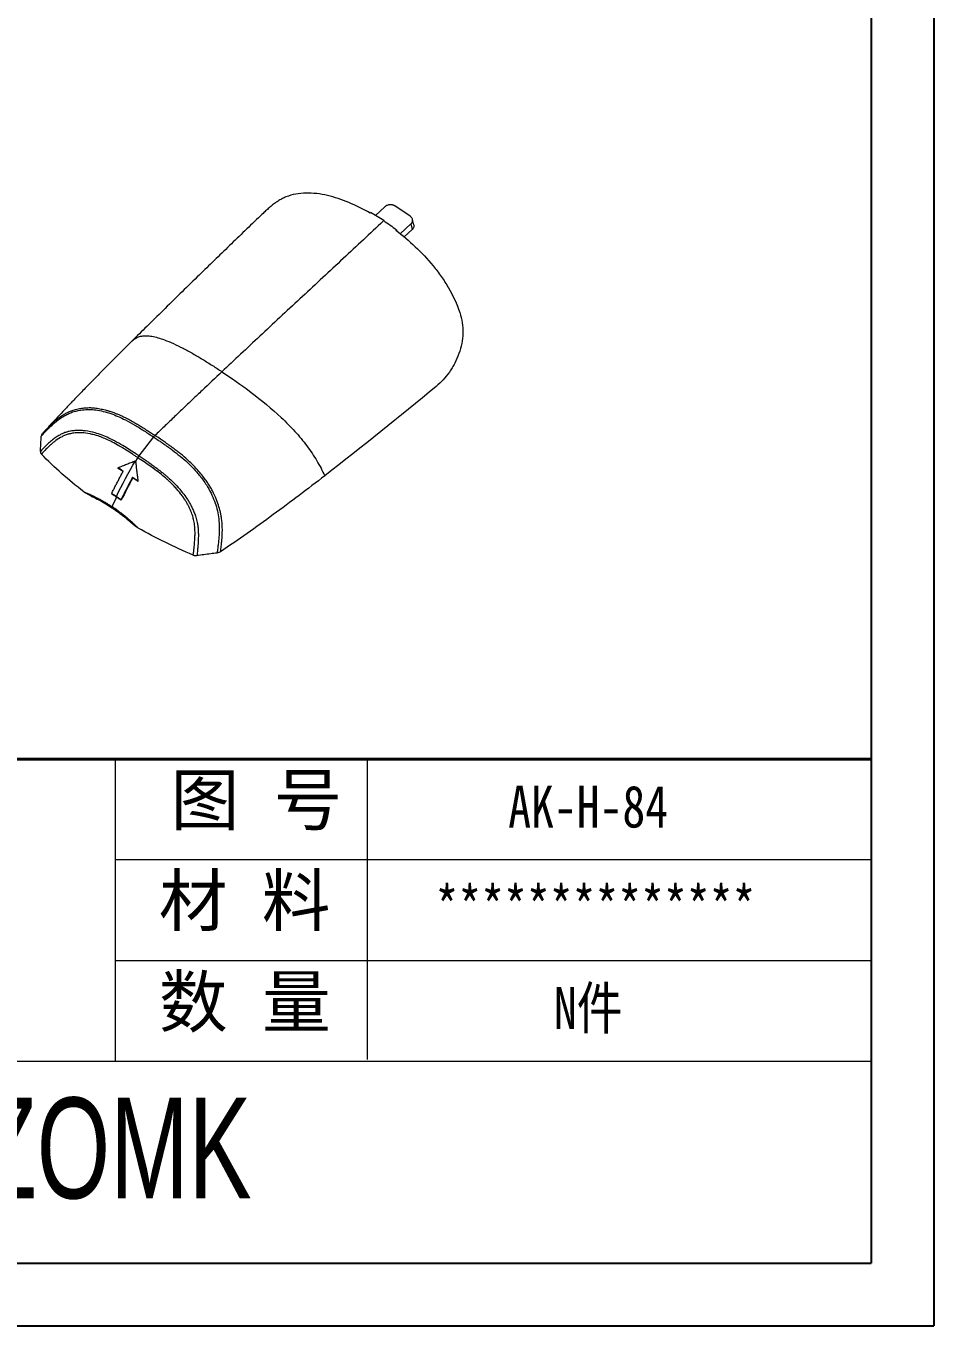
# Model space of a CAD drawing. Header units: inches. Extents: x 1631 to 3663, y 1126 to 1454.
# Drawn here: x 3051.3 to 3130.3, y 1125.7 to 1238.8 of the extents above; entities that cross this region are included whole.
import ezdxf

# ---------------------------------------------------------------- set-up
doc = ezdxf.new("R2010")
doc.units = ezdxf.units.IN
doc.header["$LTSCALE"] = 15
doc.layers.add('文字', color=81, linetype='Continuous')
doc.layers.add('粗实线', color=7, linetype='Continuous', lineweight=30)
doc.layers.add('细实线', color=3, linetype='Continuous', lineweight=9)
doc.styles.get("Standard").update_dxf_attribs({"font": 'txt', "bigfont": 'gbcbig.shx'})
doc.styles.add('宋体', font='', dxfattribs={"width": 0.8, "height": 3.5})
doc.styles.add('长仿宋', font='', dxfattribs={"width": 0.7, "height": 4})
doc.styles.get('宋体').set_extended_font_data('SimSun')
doc.styles.get('长仿宋').set_extended_font_data('SimSun')

msp = doc.modelspace()

# ---------------------------------------------------------------- linework, layer by layer
for p, q in [((3130.268, 1355.774), (3130.268, 1125.657)), ((3124.789, 1350.295), (3124.789, 1131.136)), ((2813.237, 1131.136), (3124.789, 1131.136)), ((2804.816, 1125.657), (3130.268, 1125.657))]:
    msp.add_line(p, q)
at = {"color": 7, "linetype": 'Continuous', "lineweight": 15}
for p, q in [((3082.504, 1223.032), (3081.68, 1222.27)), ((3084.707, 1222.199), (3083.353, 1223.1)), ((3081.205, 1222.485), (3081.249, 1222.527)), ((3083.838, 1220.677), (3084.761, 1221.531)), ((3084.761, 1221.531), (3084.869, 1221.049)), ((3085.01, 1221.449), (3084.902, 1221.931)), ((3083.462, 1220.984), (3083.506, 1221.025)), ((3083.506, 1221.025), (3083.527, 1220.93)), ((3084.869, 1221.049), (3084.172, 1220.404)), ((3062.371, 1203), (3061.099, 1201.359)), ((3059.3, 1200.269), (3059.287, 1200.327)), ((3059.717, 1199.996), (3059.3, 1200.269)), ((3060.793, 1200.932), (3060.806, 1200.876)), ((3060.562, 1199.435), (3060.549, 1199.493)), ((3061.015, 1199.128), (3061.002, 1199.186)), ((3058.73, 1198.097), (3058.744, 1198.035)), ((3059.556, 1197.495), (3059.542, 1197.556))]:
    msp.add_line(p, q, dxfattribs=at)
for centre, radius, start, end in [((3114.648, 1170.135), 62, 149.92549, 150.27651), ((3109.967, 1172.596), 56.71, 153.64985, 154.57327)]:
    msp.add_arc(centre, radius, start, end, dxfattribs=at)
for points, knots in [([(3073.887, 1223.885), (3073.786, 1223.84), (3073.583, 1223.752), (3073.276, 1223.576), (3072.966, 1223.369), (3072.655, 1223.134), (3072.346, 1222.874), (3072.093, 1222.648), (3071.941, 1222.502), (3071.892, 1222.455)], [0, 0, 0, 0, 0.15238847, 0.3058098, 0.46254151, 0.62046177, 0.77286197, 0.92751883, 1, 1, 1, 1]), ([(3081.205, 1222.485), (3080.594, 1222.834), (3079.981, 1223.14), (3078.747, 1223.654), (3078.126, 1223.863), (3077.189, 1224.08), (3076.875, 1224.136), (3076.246, 1224.21), (3075.937, 1224.227), (3075.026, 1224.21), (3074.441, 1224.109), (3073.887, 1223.885)], [0, 0, 0, 0, 0.25, 0.25, 0.5, 0.5, 0.625, 0.625, 0.75, 0.75, 1, 1, 1, 1]), ([(3083.353, 1223.1), (3083.338, 1223.11), (3083.308, 1223.128), (3083.258, 1223.152), (3083.205, 1223.172), (3083.132, 1223.193), (3083.035, 1223.208), (3082.916, 1223.208), (3082.799, 1223.189), (3082.688, 1223.152), (3082.586, 1223.101), (3082.531, 1223.055), (3082.504, 1223.032)], [0, 0, 0, 0, 0.0623398, 0.124252, 0.1863551, 0.249262, 0.3746465, 0.4990647, 0.6250427, 0.7504113, 0.8751415, 1, 1, 1, 1]), ([(3071.892, 1222.455), (3071.758, 1222.327), (3070.722, 1221.337), (3068.815, 1219.493), (3066.542, 1217.287), (3064.676, 1215.464), (3063.213, 1214.028), (3061.826, 1212.662), (3060.93, 1211.778), (3060.503, 1211.357)], [0, 0, 0, 0, 0.0344434, 0.2668954, 0.4970345, 0.6299027, 0.759624, 0.8853578, 1, 1, 1, 1]), ([(3082.391, 1221.821), (3082.306, 1221.741), (3081.644, 1221.119), (3080.41, 1219.962), (3078.058, 1217.766), (3075.094, 1215.008), (3071.597, 1211.754), (3069.382, 1209.68), (3068.319, 1208.68)], [0.64388085, 0.64388085, 0.64388085, 0.64388085, 0.65031799, 0.69402824, 0.73773849, 0.82515899, 0.9125795, 0.99999999, 0.99999999, 0.99999999, 0.99999999]), ([(3084.761, 1221.531), (3084.773, 1221.543), (3084.798, 1221.568), (3084.83, 1221.608), (3084.857, 1221.65), (3084.886, 1221.709), (3084.909, 1221.785), (3084.914, 1221.879), (3084.895, 1221.971), (3084.852, 1222.058), (3084.791, 1222.136), (3084.735, 1222.178), (3084.707, 1222.199)], [0, 0, 0, 0, 0.0629484, 0.1253784, 0.1878936, 0.2510955, 0.3755567, 0.4999792, 0.625805, 0.7519967, 0.8761635, 1, 1, 1, 1]), ([(3083.462, 1220.984), (3084.043, 1220.54), (3084.604, 1220.064), (3085.682, 1219.041), (3086.198, 1218.493), (3086.928, 1217.601), (3087.164, 1217.292), (3087.616, 1216.646), (3087.829, 1216.315), (3088.422, 1215.298), (3088.757, 1214.585), (3089.008, 1213.825)], [0, 0, 0, 0, 0.25, 0.25, 0.5, 0.5, 0.625, 0.625, 0.75, 0.75, 1, 1, 1, 1]), ([(3085.001, 1221.447), (3085.007, 1221.43), (3085.037, 1221.355), (3085, 1221.205), (3084.912, 1221.101), (3084.869, 1221.049)], [0, 0, 0, 0, 0.1222821, 0.5634056, 1, 1, 1, 1]), ([(3089.008, 1213.825), (3089.2, 1213.244), (3089.291, 1212.648), (3089.268, 1211.73), (3089.234, 1211.429), (3089.119, 1210.834), (3089.038, 1210.539), (3088.831, 1209.962), (3088.709, 1209.685), (3088.5, 1209.286), (3088.426, 1209.156), (3088.27, 1208.901), (3088.188, 1208.775), (3087.761, 1208.169), (3087.378, 1207.753), (3086.957, 1207.404)], [0, 0, 0, 0, 0.25, 0.25, 0.375, 0.375, 0.5, 0.5, 0.625, 0.625, 0.6875, 0.6875, 0.75, 0.75, 1, 1, 1, 1]), ([(3060.505, 1211.358), (3060.387, 1211.242), (3060.174, 1211.031), (3059.888, 1210.748), (3059.667, 1210.527), (3059.497, 1210.358), (3059.351, 1210.213), (3059.169, 1210.031), (3058.928, 1209.789), (3058.619, 1209.48), (3058.263, 1209.121), (3057.862, 1208.715), (3057.422, 1208.269), (3056.976, 1207.813), (3056.54, 1207.366), (3056.029, 1206.837), (3055.447, 1206.232), (3054.798, 1205.549), (3054.173, 1204.887), (3053.575, 1204.249), (3053.183, 1203.827), (3052.996, 1203.625)], [0, 0, 0, 0, 0.0470533, 0.0851329, 0.1146553, 0.1359509, 0.1532402, 0.1728671, 0.2084208, 0.2494461, 0.295561, 0.3501109, 0.4094147, 0.470775, 0.5286615, 0.5834214, 0.6752278, 0.7613793, 0.8433349, 0.925264, 1, 1, 1, 1]), ([(3068.319, 1208.68), (3067.736, 1208.131), (3066.876, 1207.318), (3065.751, 1206.252), (3064.918, 1205.459), (3064.094, 1204.673), (3063.285, 1203.897), (3062.752, 1203.385), (3062.489, 1203.132)], [0.12750844, 0.12750844, 0.12750844, 0.12750844, 0.37750848, 0.50250848, 0.62750848, 0.75250848, 0.87750848, 1.00000004, 1.00000004, 1.00000004, 1.00000004]), ([(3068.319, 1208.68), (3069.116, 1208.15), (3069.991, 1207.541), (3071.758, 1206.2), (3072.649, 1205.467), (3073.893, 1204.298), (3074.293, 1203.897), (3074.855, 1203.28), (3075.036, 1203.072), (3075.384, 1202.652), (3075.55, 1202.439), (3076.026, 1201.797), (3076.314, 1201.362), (3076.831, 1200.492), (3077.061, 1200.056), (3077.264, 1199.627)], [0, 0, 0, 0, 0.25, 0.25, 0.5, 0.5, 0.625, 0.625, 0.6875, 0.6875, 0.75, 0.75, 0.875, 0.875, 1, 1, 1, 1]), ([(3052.602, 1203.07), (3052.663, 1203.14), (3052.784, 1203.279), (3052.971, 1203.482), (3053.151, 1203.669), (3053.411, 1203.926), (3053.813, 1204.293), (3054.29, 1204.654), (3054.739, 1204.918), (3055.089, 1205.084), (3055.569, 1205.255), (3056.13, 1205.37), (3056.761, 1205.402), (3057.588, 1205.344), (3058.438, 1205.129), (3059.295, 1204.792), (3059.996, 1204.459), (3060.755, 1204.037), (3061.566, 1203.534), (3062.103, 1203.178), (3062.371, 1203)], [0, 0, 0, 0, 0.0239416, 0.0478136, 0.0716173, 0.0911171, 0.1430916, 0.2143559, 0.250181, 0.2856664, 0.3217859, 0.3930885, 0.4467689, 0.5004327, 0.6253953, 0.6867551, 0.7502991, 0.8335405, 0.9167724, 1, 1, 1, 1]), ([(3061.099, 1201.359), (3060.973, 1201.443), (3060.691, 1201.63), (3060.224, 1201.932), (3059.645, 1202.29), (3059.055, 1202.626), (3058.26, 1203.023), (3057.422, 1203.348), (3056.612, 1203.516), (3056.085, 1203.571), (3055.706, 1203.574), (3055.322, 1203.541), (3054.972, 1203.479), (3054.691, 1203.396), (3054.444, 1203.296), (3054.189, 1203.167), (3053.886, 1202.978), (3053.564, 1202.74), (3053.226, 1202.453), (3052.872, 1202.121), (3052.641, 1201.874), (3052.521, 1201.745)], [0, 0, 0, 0, 0.0449474, 0.1002713, 0.1660127, 0.2497432, 0.3064862, 0.4394374, 0.5293153, 0.5689637, 0.6095753, 0.6510418, 0.6928081, 0.7240517, 0.7441728, 0.7765963, 0.8131476, 0.8538007, 0.8984043, 0.9471151, 1, 1, 1, 1]), ([(3053.048, 1203.677), (3052.984, 1203.61), (3052.863, 1203.482), (3052.748, 1203.348), (3052.694, 1203.284)], [0, 0, 0, 0, 0.5262929, 1, 1, 1, 1]), ([(3052.997, 1203.624), (3053.01, 1203.64), (3053.026, 1203.658), (3053.043, 1203.675), (3053.046, 1203.678)], [0, 0, 0, 0, 0.8229929, 1, 1, 1, 1]), ([(3052.521, 1201.745), (3052.531, 1201.883), (3052.54, 1202.022), (3052.549, 1202.161), (3052.559, 1202.312), (3052.568, 1202.464), (3052.577, 1202.615), (3052.586, 1202.767), (3052.594, 1202.919), (3052.602, 1203.07)], [0, 0, 0, 0, 0.0009302098, 0.0009302098, 0.0009302098, 0.0019456087, 0.0019456087, 0.0019456087, 0.0029610307, 0.0029610307, 0.0029610307, 0.0029610307]), ([(3052.696, 1203.283), (3052.673, 1203.254), (3052.62, 1203.189), (3052.608, 1203.113), (3052.602, 1203.07)], [0, 0, 0, 0, 0.4425614, 1, 1, 1, 1]), ([(3060.995, 1201.205), (3060.923, 1201.253), (3060.773, 1201.353), (3060.441, 1201.572), (3060.019, 1201.843), (3059.477, 1202.175), (3058.938, 1202.479), (3058.474, 1202.709), (3058.138, 1202.861), (3057.819, 1202.995), (3057.453, 1203.12), (3056.916, 1203.265), (3056.43, 1203.356), (3056.016, 1203.374), (3055.689, 1203.368), (3055.416, 1203.343), (3055.101, 1203.282), (3054.891, 1203.227), (3054.645, 1203.14), (3054.305, 1202.985), (3053.957, 1202.761), (3053.631, 1202.506), (3053.393, 1202.3), (3053.139, 1202.063), (3052.874, 1201.797), (3052.702, 1201.608), (3052.613, 1201.512)], [0, 0, 0, 0, 0.02619944, 0.05481225, 0.12097692, 0.17962805, 0.2509587, 0.31371838, 0.34269463, 0.36820296, 0.42397327, 0.46667029, 0.54807864, 0.58448169, 0.60222876, 0.65504272, 0.67376034, 0.70634788, 0.72544866, 0.75735115, 0.82510332, 0.85372177, 0.8850564, 0.92168259, 0.95998516, 1, 1, 1, 1]), ([(3062.371, 1203), (3062.502, 1202.912), (3062.745, 1202.75), (3063.08, 1202.523), (3063.354, 1202.334), (3063.566, 1202.183), (3063.719, 1202.074), (3063.812, 1202.006), (3064.077, 1201.812), (3064.528, 1201.468), (3065.301, 1200.815), (3065.92, 1200.199), (3066.513, 1199.492), (3066.944, 1198.897), (3067.369, 1198.147), (3067.672, 1197.443), (3067.889, 1196.751), (3068.035, 1196.038), (3068.095, 1195.291), (3068.083, 1194.638), (3068.044, 1194.098), (3068.002, 1193.695), (3067.951, 1193.296), (3067.91, 1193.038), (3067.889, 1192.901)], [0, 0, 0, 0, 0.040685, 0.0751756, 0.1034716, 0.1255735, 0.1414808, 0.1511933, 0.1547106, 0.2244722, 0.2942118, 0.4071944, 0.4384119, 0.5182399, 0.5832357, 0.6421462, 0.6974752, 0.7521398, 0.8112255, 0.8716936, 0.9049793, 0.938321, 0.9669393, 1, 1, 1, 1]), ([(3068.196, 1193.015), (3068.208, 1193.098), (3068.23, 1193.26), (3068.26, 1193.501), (3068.289, 1193.76), (3068.315, 1194.04), (3068.34, 1194.413), (3068.356, 1194.768), (3068.354, 1195.117), (3068.34, 1195.417), (3068.312, 1195.717), (3068.27, 1196.028), (3068.217, 1196.323), (3068.123, 1196.725), (3067.965, 1197.252), (3067.77, 1197.745), (3067.568, 1198.165), (3067.433, 1198.421), (3067.305, 1198.649), (3067.175, 1198.867), (3066.991, 1199.15), (3066.613, 1199.658), (3066.061, 1200.301), (3065.382, 1200.976), (3064.83, 1201.451), (3064.408, 1201.778), (3064.07, 1202.033), (3063.7, 1202.303), (3063.33, 1202.565), (3062.924, 1202.842), (3062.649, 1203.025), (3062.489, 1203.132)], [0, 0, 0, 0, 0.0197092, 0.0387281, 0.0570521, 0.0811614, 0.1046729, 0.1446096, 0.1641903, 0.1859706, 0.2146058, 0.23427, 0.2588534, 0.2840661, 0.3298666, 0.386108, 0.4069307, 0.4387788, 0.4538589, 0.4684987, 0.4986589, 0.5337405, 0.6194516, 0.7027065, 0.7686717, 0.8000442, 0.8356725, 0.8748837, 0.9156398, 0.9505759, 1, 1, 1, 1]), ([(3052.521, 1201.745), (3052.521, 1201.731), (3052.52, 1201.703), (3052.527, 1201.662), (3052.54, 1201.622), (3052.558, 1201.583), (3052.583, 1201.546), (3052.603, 1201.523), (3052.613, 1201.512)], [0, 0, 0, 0, 0.1692948, 0.3373987, 0.5044172, 0.6704453, 0.8355914, 1, 1, 1, 1]), ([(3065.82, 1192.726), (3065.833, 1192.826), (3065.86, 1193.022), (3065.894, 1193.314), (3065.923, 1193.598), (3065.951, 1193.926), (3065.973, 1194.289), (3065.982, 1194.78), (3065.954, 1195.29), (3065.866, 1195.792), (3065.763, 1196.149), (3065.662, 1196.437), (3065.557, 1196.689), (3065.436, 1196.948), (3065.302, 1197.202), (3065.146, 1197.467), (3064.96, 1197.749), (3064.737, 1198.048), (3064.493, 1198.35), (3064.226, 1198.653), (3063.98, 1198.908), (3063.749, 1199.127), (3063.456, 1199.394), (3063.033, 1199.753), (3062.526, 1200.144), (3062.022, 1200.509), (3061.526, 1200.852), (3061.178, 1201.084), (3060.995, 1201.205)], [0, 0, 0, 0, 0.0280421, 0.0551848, 0.081439, 0.106817, 0.1461631, 0.1814491, 0.241492, 0.2855479, 0.3206404, 0.3433558, 0.3696292, 0.3960442, 0.4226696, 0.4495729, 0.4822928, 0.5175401, 0.5551553, 0.5926141, 0.6333394, 0.6570956, 0.6847888, 0.748696, 0.8193196, 0.8736275, 0.9338469, 1, 1, 1, 1]), ([(3061.099, 1201.359), (3061.22, 1201.278), (3061.456, 1201.121), (3061.8, 1200.887), (3062.123, 1200.662), (3062.427, 1200.444), (3062.711, 1200.233), (3062.978, 1200.028), (3063.227, 1199.828), (3063.458, 1199.635), (3063.856, 1199.287), (3064.347, 1198.808), (3064.87, 1198.195), (3065.211, 1197.724), (3065.447, 1197.357), (3065.617, 1197.059), (3065.774, 1196.744), (3065.921, 1196.403), (3066.067, 1196.012), (3066.171, 1195.604), (3066.233, 1195.185), (3066.264, 1194.775), (3066.268, 1194.423), (3066.259, 1194.016), (3066.237, 1193.624), (3066.195, 1193.137), (3066.159, 1192.844), (3066.14, 1192.684)], [0, 0, 0, 0, 0.0430646, 0.0836945, 0.1220382, 0.1582535, 0.192477, 0.2247984, 0.2552956, 0.2840469, 0.3111617, 0.4058091, 0.4777488, 0.5354867, 0.5660568, 0.5972758, 0.628905, 0.6613969, 0.6973222, 0.7409443, 0.773768, 0.8103306, 0.8508268, 0.8681065, 0.919672, 0.9564543, 1, 1, 1, 1]), ([(3058.73, 1198.097), (3058.783, 1198.205), (3058.891, 1198.42), (3059.055, 1198.743), (3059.222, 1199.066), (3059.391, 1199.388), (3059.562, 1199.711), (3059.678, 1199.926), (3059.737, 1200.033)], [0, 0, 0, 0, 0.16671814, 0.33337452, 0.5, 0.66662548, 0.83328186, 1, 1, 1, 1]), ([(3059.287, 1200.327), (3059.41, 1200.379), (3059.657, 1200.483), (3060.032, 1200.635), (3060.41, 1200.785), (3060.666, 1200.883), (3060.793, 1200.932)], [0, 0, 0, 0, 0.2494288, 0.4992047, 0.7493782, 1, 1, 1, 1]), ([(3059.737, 1200.033), (3059.661, 1200.082), (3059.511, 1200.181), (3059.362, 1200.278), (3059.287, 1200.327)], [0, 0, 0, 0, 0.5002899, 1, 1, 1, 1]), ([(3060.793, 1200.932), (3060.81, 1200.787), (3060.845, 1200.496), (3060.897, 1200.06), (3060.949, 1199.623), (3060.984, 1199.332), (3061.002, 1199.186)], [0, 0, 0, 0, 0.250595, 0.5007597, 0.7505444, 1, 1, 1, 1]), ([(3060.806, 1200.876), (3060.823, 1200.728), (3060.858, 1200.435), (3060.91, 1199.996), (3060.962, 1199.561), (3060.997, 1199.271), (3061.015, 1199.128)], [0, 0, 0, 0, 0.25400038, 0.5053344, 0.75400104, 1, 1, 1, 1]), ([(3060.549, 1199.493), (3060.491, 1199.385), (3060.375, 1199.17), (3060.203, 1198.848), (3060.034, 1198.525), (3059.868, 1198.202), (3059.703, 1197.879), (3059.596, 1197.664), (3059.542, 1197.556)], [0, 0, 0, 0, 0.16671814, 0.33337452, 0.5, 0.66662548, 0.83328186, 1, 1, 1, 1]), ([(3061.002, 1199.186), (3060.926, 1199.237), (3060.775, 1199.34), (3060.624, 1199.442), (3060.549, 1199.493)], [0, 0, 0, 0, 0.4998111, 1, 1, 1, 1]), ([(3061.015, 1199.128), (3060.94, 1199.179), (3060.789, 1199.282), (3060.638, 1199.383), (3060.562, 1199.435)], [0, 0, 0, 0, 0.4979647, 1, 1, 1, 1]), ([(3077.264, 1199.627), (3075.786, 1198.481), (3074.295, 1197.353), (3071.276, 1195.143), (3069.749, 1194.062), (3068.196, 1193.015)], [0, 0, 0, 0, 0.5, 0.5, 1, 1, 1, 1]), ([(3056.94, 1197.861), (3056.908, 1197.875), (3056.796, 1197.923), (3056.573, 1198.042), (3056.398, 1198.16), (3056.291, 1198.232)], [0, 0, 0, 0, 0.1364088, 0.474203, 1, 1, 1, 1]), ([(3056.291, 1198.231), (3056.361, 1198.204), (3056.5, 1198.149), (3056.708, 1198.061), (3056.916, 1197.968), (3057.123, 1197.872), (3057.329, 1197.771), (3057.569, 1197.648), (3057.842, 1197.501), (3058.147, 1197.325), (3058.4, 1197.171), (3058.6, 1197.043), (3058.7, 1196.978), (3058.75, 1196.945)], [0, 0, 0, 0, 0.0834382, 0.1668032, 0.2501206, 0.3334163, 0.4167162, 0.5000465, 0.6244934, 0.7500228, 0.8750099, 0.9375034, 1, 1, 1, 1]), ([(3056.939, 1197.857), (3056.954, 1197.85), (3057.184, 1197.753), (3057.61, 1197.531), (3058.199, 1197.204), (3058.57, 1196.964), (3058.746, 1196.849)], [0, 0, 0, 0, 0.0248958, 0.3737444, 0.7014835, 1, 1, 1, 1]), ([(3059.149, 1197.767), (3059.077, 1197.815), (3058.986, 1197.875), (3058.88, 1197.946), (3058.817, 1197.988), (3058.773, 1198.016), (3058.744, 1198.035)], [0, 0, 0, 0, 0.53136867, 0.67428981, 0.78488002, 1, 1, 1, 1]), ([(3059.136, 1197.829), (3059.169, 1197.806), (3059.24, 1197.758), (3059.347, 1197.688), (3059.449, 1197.62), (3059.513, 1197.576), (3059.542, 1197.556)], [0, 0, 0, 0, 0.24745385, 0.52904081, 0.78289001, 1, 1, 1, 1]), ([(3059.556, 1197.495), (3059.488, 1197.541), (3059.352, 1197.632), (3059.217, 1197.722), (3059.149, 1197.767)], [0, 0, 0, 0, 0.5004659, 1, 1, 1, 1]), ([(3058.746, 1196.849), (3058.889, 1196.752), (3059.154, 1196.572), (3059.51, 1196.306), (3059.793, 1196.084), (3059.994, 1195.918), (3060.149, 1195.788), (3060.299, 1195.658), (3060.429, 1195.544), (3060.51, 1195.469), (3060.529, 1195.452)], [0, 0, 0, 0, 0.232802, 0.4325796, 0.591441, 0.709377, 0.7755919, 0.8558587, 0.9681475, 1, 1, 1, 1]), ([(3061.032, 1195.078), (3060.966, 1195.142), (3060.834, 1195.273), (3060.63, 1195.465), (3060.419, 1195.657), (3060.201, 1195.848), (3059.977, 1196.038), (3059.745, 1196.225), (3059.507, 1196.41), (3059.261, 1196.593), (3059.009, 1196.772), (3058.837, 1196.887), (3058.75, 1196.945)], [0, 0, 0, 0, 0.0912074, 0.1843722, 0.2794935, 0.3765704, 0.4756022, 0.5765868, 0.67952, 0.7843996, 0.8912293, 1, 1, 1, 1]), ([(3061.032, 1195.078), (3060.972, 1195.116), (3060.803, 1195.222), (3060.635, 1195.349), (3060.54, 1195.444), (3060.53, 1195.454)], [0, 0, 0, 0, 0.3322485, 0.9303373, 1, 1, 1, 1]), ([(3065.82, 1192.726), (3065.836, 1192.72), (3065.868, 1192.707), (3065.92, 1192.693), (3065.974, 1192.684), (3066.029, 1192.679), (3066.085, 1192.679), (3066.122, 1192.683), (3066.14, 1192.684)], [0, 0, 0, 0, 0.1644013, 0.3295429, 0.4955695, 0.6625896, 0.8306981, 1, 1, 1, 1]), ([(3067.889, 1192.901), (3067.705, 1192.879), (3067.522, 1192.857), (3067.339, 1192.834), (3067.139, 1192.81), (3066.939, 1192.785), (3066.739, 1192.76), (3066.539, 1192.735), (3066.34, 1192.71), (3066.14, 1192.684)], [0, 0, 0, 0, 0.0009302062, 0.0009302062, 0.0009302062, 0.00194582, 0.00194582, 0.00194582, 0.0029614552, 0.0029614552, 0.0029614552, 0.0029614552])]:
    msp.add_open_spline(points, degree=3, knots=knots, dxfattribs=at)
for points in [[(3082.391, 1221.821), (3082.015, 1222.072), (3081.634, 1222.307), (3081.249, 1222.527)], [(3082.391, 1221.821), (3082.768, 1221.57), (3083.139, 1221.305), (3083.506, 1221.025)], [(3086.957, 1207.404), (3083.766, 1204.76), (3080.535, 1202.162), (3077.264, 1199.627)], [(3062.489, 1203.132), (3062.448, 1203.093), (3062.408, 1203.048), (3062.371, 1203)], [(3056.291, 1198.232), (3054.963, 1199.262), (3053.736, 1200.354), (3052.613, 1201.512)], [(3061.099, 1201.359), (3061.061, 1201.31), (3061.026, 1201.258), (3060.995, 1201.205)], [(3059.136, 1197.829), (3059.65, 1198.865), (3060.205, 1199.903), (3060.793, 1200.932)], [(3060.562, 1199.435), (3060.212, 1198.789), (3059.876, 1198.142), (3059.556, 1197.495)], [(3058.73, 1198.097), (3058.865, 1198.008), (3059, 1197.918), (3059.136, 1197.829)], [(3065.82, 1192.726), (3064.151, 1193.425), (3062.556, 1194.21), (3061.032, 1195.078)], [(3068.196, 1193.015), (3068.109, 1192.957), (3068.004, 1192.915), (3067.889, 1192.901)]]:
    msp.add_open_spline(points, degree=3, dxfattribs=at)
at = {"color": 8, "linetype": 'Continuous', "lineweight": 15}
for points, knots in [([(3060.511, 1211.352), (3060.563, 1211.404), (3060.697, 1211.538), (3060.972, 1211.687), (3061.332, 1211.795), (3061.751, 1211.823), (3062.227, 1211.77), (3062.749, 1211.646), (3063.373, 1211.438), (3064.103, 1211.134), (3064.935, 1210.726), (3065.789, 1210.26), (3066.646, 1209.753), (3067.489, 1209.227), (3068.046, 1208.859), (3068.319, 1208.68)], [0, 0, 0, 0, 0.0443523, 0.1126883, 0.1800262, 0.2467603, 0.3135261, 0.3808888, 0.4491164, 0.5414358, 0.6349331, 0.7287911, 0.8218608, 0.9127706, 1, 1, 1, 1]), ([(3053.046, 1203.678), (3053.14, 1203.777), (3053.318, 1203.963), (3053.53, 1204.164), (3053.672, 1204.292), (3053.748, 1204.36), (3053.821, 1204.423), (3053.89, 1204.48), (3053.954, 1204.532), (3054.013, 1204.58), (3054.097, 1204.645), (3054.209, 1204.729), (3054.355, 1204.831), (3054.51, 1204.931), (3054.664, 1205.022), (3054.819, 1205.106), (3054.974, 1205.181), (3055.116, 1205.242), (3055.255, 1205.295), (3055.402, 1205.346), (3055.595, 1205.403), (3055.81, 1205.454), (3056.03, 1205.495), (3056.238, 1205.523), (3056.442, 1205.542), (3056.657, 1205.553), (3056.853, 1205.554), (3057.045, 1205.546), (3057.241, 1205.529), (3057.466, 1205.499), (3057.705, 1205.457), (3057.934, 1205.41), (3058.134, 1205.362), (3058.308, 1205.317), (3058.445, 1205.278), (3058.585, 1205.235), (3058.737, 1205.183), (3058.89, 1205.127), (3059.03, 1205.074), (3059.15, 1205.026), (3059.274, 1204.974), (3059.403, 1204.919), (3059.535, 1204.86), (3059.722, 1204.775), (3059.943, 1204.668), (3060.181, 1204.546), (3060.37, 1204.445), (3060.521, 1204.362), (3060.658, 1204.284), (3060.804, 1204.2), (3060.974, 1204.1), (3061.136, 1204.001), (3061.307, 1203.896), (3061.479, 1203.788), (3061.674, 1203.665), (3061.813, 1203.576), (3061.896, 1203.522), (3061.925, 1203.503), (3061.99, 1203.461), (3062.104, 1203.386), (3062.281, 1203.27), (3062.414, 1203.182), (3062.489, 1203.132)], [0, 0, 0, 0, 0.0370998, 0.0702783, 0.0802995, 0.0897394, 0.0985983, 0.1068766, 0.114575, 0.1216946, 0.1282361, 0.1444557, 0.1613744, 0.1789985, 0.1973388, 0.2132121, 0.2301077, 0.2480485, 0.2589066, 0.2743329, 0.2943579, 0.3190158, 0.3403156, 0.3610856, 0.3813109, 0.4009779, 0.424403, 0.4388322, 0.4574634, 0.4823991, 0.5056139, 0.5281149, 0.5498879, 0.5646005, 0.5793173, 0.5905116, 0.6063473, 0.6250531, 0.6366888, 0.648807, 0.6614077, 0.6744914, 0.6880579, 0.7021073, 0.7316963, 0.7563582, 0.7760959, 0.790914, 0.8036691, 0.8193989, 0.837108, 0.857643, 0.8711884, 0.8918457, 0.9127332, 0.9335946, 0.936472, 0.9391395, 0.9430656, 0.9572939, 0.975884, 1, 1, 1, 1]), ([(3058.747, 1196.85), (3058.746, 1196.85), (3058.741, 1196.852), (3058.737, 1196.86), (3058.733, 1196.874), (3058.733, 1196.893), (3058.738, 1196.917), (3058.746, 1196.936), (3058.75, 1196.945)], [0, 0, 0, 0, 0.0451595, 0.2173507, 0.3894985, 0.5796272, 0.7850566, 1, 1, 1, 1])]:
    msp.add_open_spline(points, degree=3, knots=knots, dxfattribs=at)
at = {"layer": '粗实线', "color": 7, "lineweight": 40}
msp.add_line((3124.789, 1174.968), (2993.294, 1174.968), dxfattribs=at)
at = {"layer": '细实线', "color": 7}
for p, q in [((3059.041, 1174.968), (3059.041, 1148.668)), ((3080.957, 1174.968), (3080.957, 1148.853)), ((3124.789, 1166.201), (3059.041, 1166.201)), ((3124.789, 1157.435), (3059.041, 1157.435)), ((3124.789, 1148.668), (2927.546, 1148.668))]:
    msp.add_line(p, q, dxfattribs=at)

# ---------------------------------------------------------------- texts
at = {"layer": '文字', "color": 0, "char_height": 3.2874, "width": 38.00601, "attachment_point": 1, "style": '宋体'}
for s, insert in [('{\\H1.111x;AK-H-84}', (3093.223, 1172.678)), ('{\\H1.111x;**************}', (3086.9, 1163.911)), ('{\\H1.111x;N件}', (3097.2, 1155.145))]:
    msp.add_mtext(s, dxfattribs=dict(at, insert=insert))
at = {"layer": '粗实线', "insert": (3041.722, 1145.529), "char_height": 8.76639, "width": 98.30644, "attachment_point": 1, "style": '长仿宋'}
msp.add_mtext('{\\fSTXinwei|b0|i0|c134|p2;SZOMK}', dxfattribs=at)
at = {"layer": '细实线', "color": 7, "char_height": 4.3832, "attachment_point": 1}
for s, insert, width in [('{\\fSimSun|b0|i0|c134|p54;图 号}', (3063.861, 1173.637), 21.91599), ('{\\fSimSun|b0|i0|c134|p54;材 料   }', (3062.822, 1164.87), 21.91599), ('{\\fSimSun|b0|i0|c134|p54;数 量}', (3062.843, 1156.061), 19.80384)]:
    msp.add_mtext(s, dxfattribs=dict(at, insert=insert, width=width))

doc.saveas('drawing.dxf')
